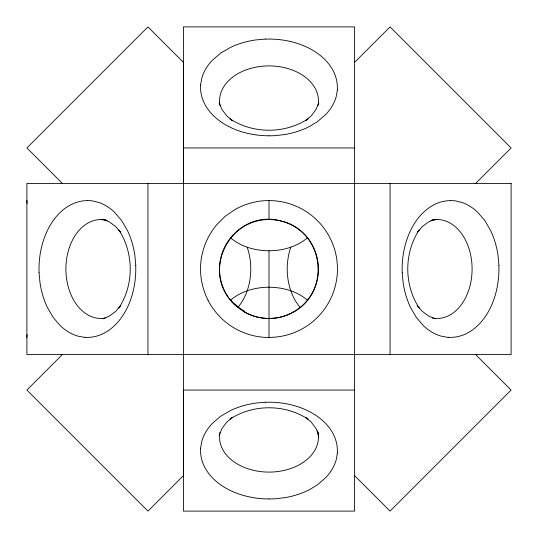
<?xml version="1.0" encoding="UTF-8"?>
<svg xmlns="http://www.w3.org/2000/svg" width="538" height="538" viewBox="0 0 538 538"><rect width="100%" height="100%" fill="white"/><g stroke="black" fill="none" stroke-linecap="round" stroke-linejoin="round"><path stroke-width="0.81" d="M183.404 183.404L183.404 62.354L147.95 26.9L26.9 147.95L62.354 183.404M200.566 85.051L201.844 77.99A70.216 49.651 0 0 1 212.086 60.512L220.553 53.161L230.943 47.176A70.209 49.651 0 0 1 255.651 39.947L265.637 39.039M200.566 448.201L201.844 441.14A70.216 49.651 0 0 1 212.086 423.662L220.553 416.311L230.943 410.326A70.209 49.651 0 0 1 255.651 403.096L265.637 402.189M337.434 89.806L336.156 96.867A70.122 49.583 0 0 1 325.914 114.325L317.447 121.675L309.814 126.316A69.557 49.18 0 0 1 285.631 134.399L275.712 135.63L269 135.845M337.434 452.956L336.156 460.017A70.122 49.583 0 0 1 325.914 477.475L317.447 484.825L309.814 489.466A69.557 49.18 0 0 1 285.631 497.549L275.712 498.78L269 498.995M318.812 102.926L315.893 109.665L311.213 115.878L306.189 120.236M219.188 435.074L222.107 428.335L226.787 422.108L231.811 417.75M120.828 305.523L118.878 307.924C134.043 284.985 133.969 253.035 118.898 230.076L120.848 232.47M417.172 232.483L419.122 230.089C403.951 253.015 404.031 284.972 419.102 307.931L417.152 305.53M417.77 231.824L422.122 226.774L428.329 222.073L435.067 219.188M120.23 306.183L115.878 311.22L109.665 315.907L102.926 318.826M62.354 354.596L26.9 390.05L147.95 511.1L183.404 475.646L183.404 26.9L354.596 26.9L354.596 511.1L183.404 511.1L183.404 390.05L354.596 390.05M354.596 62.354L390.05 26.9L511.1 147.95L475.646 183.404M305.53 120.842L307.931 118.885C284.992 134.002 253.008 134.016 230.076 118.878L232.477 120.835M232.47 417.152L230.069 419.102C253.028 404.031 284.992 403.951 307.924 419.122L305.523 417.172M292.275 312.659C331.926 292.793 324.105 230.425 280.823 220.936C233.384 208.045 198.482 270.029 234.01 303.983M291.576 313.042C276.848 320.735 258.26 320.144 243.996 311.67M430.763 220.372L437.125 219.544M183.404 147.95L354.596 147.95M450.575 200.526L455.316 200.835L462.33 202.57A69.785 49.348 90 0 1 477.488 212.073L484.839 220.56L490.824 230.95A70.175 49.624 -90 0 1 498.053 255.651L498.961 265.637M87.425 200.526L92.166 200.835L99.18 202.57A69.785 49.348 -90 0 1 114.338 212.073L121.689 220.56L127.674 230.95A70.175 49.624 -90 0 1 134.903 255.651L135.811 265.637M448.201 337.434L441.14 336.156A70.222 49.651 -90 0 1 423.662 325.914L416.311 317.44L410.326 307.057A70.175 49.624 -90 0 1 403.096 282.356L402.189 272.363M85.051 337.434L77.99 336.156A70.222 49.651 90 0 1 60.512 325.914L53.161 317.44L47.176 307.057A70.175 49.624 -90 0 1 39.947 282.356L39.039 272.363M100.875 219.544L107.237 220.372M435.074 318.812L428.335 315.893L422.108 311.213L417.75 306.189M102.919 219.174L109.665 222.086L115.885 226.774L120.25 231.811M231.817 120.23L226.78 115.878L222.093 109.665L219.174 102.926M306.183 417.77L311.22 422.122L315.907 428.329L318.826 435.074M475.646 354.596L511.1 390.05L390.05 511.1L354.596 475.646M317.628 430.763L318.456 437.125M390.05 183.404L390.05 354.596M269 219.544L269 200.526L263.069 200.795A69.832 69.832 0 0 0 234.891 209.591L225.126 216.33L216.484 225.005A69.913 69.913 0 0 0 203.458 249.195L201.932 255.133A66.47 66.47 0 0 0 200.708 263.876A69.032 69.032 0 0 0 208.038 300.184M269 250.775L269 337.461A68.427 68.427 0 0 1 208.004 300.204M147.95 183.404L147.95 354.596M300.164 307.4A49.456 34.97 90 0 1 290.816 290.816A49.456 34.97 -90 0 1 290.816 247.184M307.4 300.164A49.456 34.97 0 0 0 230.6 300.164A49.099 49.099 0 0 0 237.836 307.406A49.456 34.97 -90 0 0 247.184 247.184M307.4 237.836A49.456 34.97 0 0 1 230.6 237.836M244.877 311.441A108.286 41.856 -0.5 0 1 234.79 303.862M105.63 317.998A49.456 34.97 -90 0 1 65.905 269A49.456 34.97 -90 0 1 105.63 220.002M432.37 220.002A49.456 34.97 90 0 1 472.095 269A49.456 34.97 90 0 1 432.37 317.998M220.002 105.63A49.456 34.97 0 0 1 269 65.905A49.456 34.97 0 0 1 317.998 105.63M317.998 432.37A49.456 34.97 0 0 1 269 472.095A49.456 34.97 0 0 1 220.002 432.37M39.066 272.363A68.393 48.359 90 0 1 87.425 200.64M135.717 265.644A68.38 48.353 90 0 1 85.058 337.292M402.216 272.363A68.393 48.359 90 0 1 450.575 200.64M498.867 265.644A68.38 48.353 90 0 1 448.208 337.292M269 498.928A68.413 48.373 0 0 1 200.627 448.208M265.644 402.269A68.373 48.346 0 0 1 337.279 452.949M269 135.778A68.413 48.373 0 0 1 200.627 85.058M265.644 39.119A68.373 48.346 0 0 1 337.279 89.799M269 200.593A68.434 68.434 0 0 1 337.003 260.991L337.447 266.74A69.55 69.55 0 0 1 331.206 297.601A68.333 68.333 0 0 1 269 337.393M26.9 337.461A19.018 19.018 0 0 1 27.115 334.582M27.122 203.404A19.018 19.018 0 0 1 26.9 200.526M511.1 183.404L26.9 183.404L26.9 354.596L511.1 354.596L511.1 183.404M244.272 311.832A49.456 49.456 0 0 0 318.456 269A49.456 49.456 0 0 0 244.272 226.168A49.456 49.456 0 0 0 244.272 311.832"/></g></svg>
